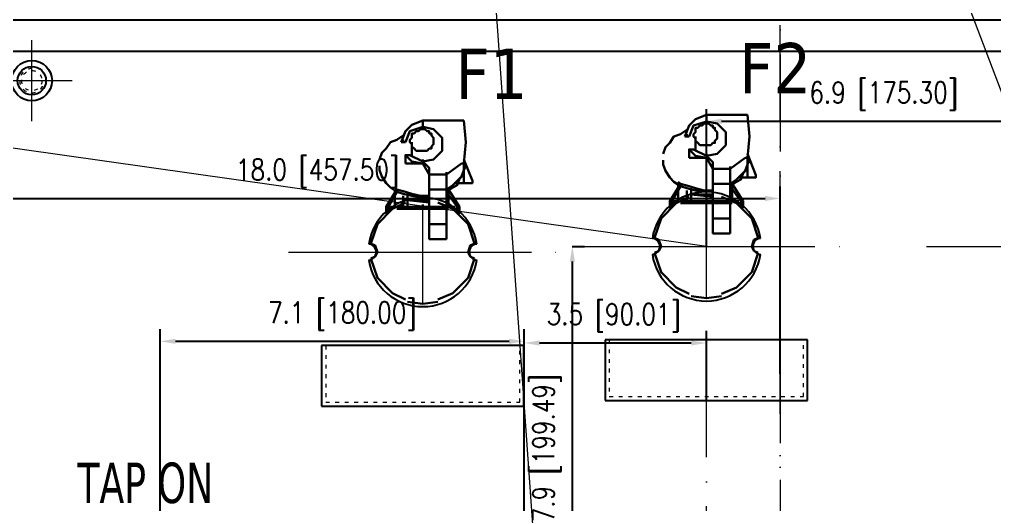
# Model space of a CAD drawing. Header units: millimetres. Extents: x 8127 to 36426, y -6229 to 13228.
# Drawn here: x 20192.9 to 20674.9, y 11154.1 to 11394 of the extents above; entities that cross this region are included whole.
import ezdxf

# ---------------------------------------------------------------- set-up
doc = ezdxf.new("R2010")
doc.units = ezdxf.units.MM
doc.header["$LTSCALE"] = 4
doc.linetypes.add('ACAD_ISO03W100', pattern=[1.18, 0.47, -0.71])
doc.linetypes.add('ACAD_ISO10W100', pattern=[18, 12, -3, 0, -3])
for name, color, linetype, lineweight in [('标注、文本', 3, 'Continuous', 25), ('粗实线', 4, 'Continuous', 53), ('铁心', 3, 'Continuous', 0)]:
    doc.layers.add(name, color=color, linetype=linetype, lineweight=lineweight)
doc.styles.add('Tahoma$001', font='tahoma.ttf', dxfattribs={"height": 2.159784})
doc.styles.add('TH_GBDIM', font='romans.shx', dxfattribs={"width": 0.8, "bigfont": 'gbcbig.shx'})
doc.dimstyles.new('TH_GBDIM1', dxfattribs={"dimscale": 3, "dimtxt": 3.5, "dimasz": 2.5, "dimexe": 2, "dimexo": 0, "dimgap": 1.5, "dimtad": 1, "dimdec": 1, "dimlfac": 0.03937, "dimzin": 0, "dimdsep": 46, "dimtxsty": 'TH_GBDIM', "dimcen": 2.5, "dimclrd": 3, "dimclre": 256, "dimclrt": 2, "dimadec": 0, "dimazin": 0, "dimtfac": 0.714286, "dimtdec": 1, "dimtmove": 0, "dimatfit": 3, "dimfxl": 1, "dimtzin": 0, "dimlwd": -1, "dimlwe": -1, "dimarcsym": 0})

# ---------------------------------------------------------------- blocks, each defined once
blk = doc.blocks.new('*D297')
at = {"layer": 'Defpoints', "color": 0, "transparency": 16777216}
for p in [(21026.47, 11445.4), (21026.47, 11328.74), (20111.47, 11218.74)]:
    blk.add_point(p, dxfattribs=at)
at = {"layer": '标注、文本', "transparency": 16777216}
for p, q in [((20111.47, 11218.74), (20111.47, 11451.4)), ((21026.47, 11328.74), (21026.47, 11451.4))]:
    blk.add_line(p, q, dxfattribs=at)
at = {"layer": '标注、文本', "color": 3, "transparency": 16777216}
blk.add_line((20118.97, 11445.4), (21018.97, 11445.4), dxfattribs=at)
for points in [[(20118.97, 11446.65), (20118.97, 11444.15), (20111.47, 11445.4)], [(21018.97, 11446.65), (21018.97, 11444.15), (21026.47, 11445.4)]]:
    blk.add_solid(points, dxfattribs=at)
at = {"layer": '标注、文本', "color": 2, "transparency": 16777216, "insert": (20568.97, 11457.9), "char_height": 10.5, "attachment_point": 5, "style": 'TH_GBDIM'}
blk.add_mtext('36.0 [915.00]', dxfattribs=at)
blk = doc.blocks.new('*D300')
at = {"layer": 'Defpoints', "color": 0, "transparency": 16777216}
for p in [(20568.97, 11305.45), (20111.47, 11218.74), (20568.97, 11218.74)]:
    blk.add_point(p, dxfattribs=at)
at = {"layer": '标注、文本', "transparency": 16777216}
for p, q in [((20111.47, 11218.74), (20111.47, 11311.45)), ((20568.97, 11218.74), (20568.97, 11311.45))]:
    blk.add_line(p, q, dxfattribs=at)
at = {"layer": '标注、文本', "color": 3, "transparency": 16777216}
blk.add_line((20118.97, 11305.45), (20561.47, 11305.45), dxfattribs=at)
for points in [[(20118.97, 11306.7), (20118.97, 11304.2), (20111.47, 11305.45)], [(20561.47, 11306.7), (20561.47, 11304.2), (20568.97, 11305.45)]]:
    blk.add_solid(points, dxfattribs=at)
at = {"layer": '标注、文本', "color": 2, "transparency": 16777216, "insert": (20340.22, 11317.95), "char_height": 10.5, "attachment_point": 5, "style": 'TH_GBDIM'}
blk.add_mtext('18.0 [457.50]', dxfattribs=at)
blk = doc.blocks.new('*D309')
at = {"layer": 'Defpoints', "color": 0, "transparency": 16777216}
for p in [(20532.48, 11233.97), (20532.48, 11205.47), (20442.47, 11101.8)]:
    blk.add_point(p, dxfattribs=at)
at = {"layer": '标注、文本', "transparency": 16777216}
for p, q in [((20442.47, 11101.8), (20442.47, 11239.97)), ((20532.48, 11205.47), (20532.48, 11239.97))]:
    blk.add_line(p, q, dxfattribs=at)
at = {"layer": '标注、文本', "color": 3, "transparency": 16777216}
blk.add_line((20449.97, 11233.97), (20524.98, 11233.97), dxfattribs=at)
for points in [[(20449.97, 11235.22), (20449.97, 11232.72), (20442.47, 11233.97)], [(20524.98, 11235.22), (20524.98, 11232.72), (20532.48, 11233.97)]]:
    blk.add_solid(points, dxfattribs=at)
at = {"layer": '标注、文本', "color": 2, "transparency": 16777216, "insert": (20486.67, 11246.47), "char_height": 10.5, "attachment_point": 5, "style": 'TH_GBDIM'}
blk.add_mtext('3.5 [90.01]', dxfattribs=at)
blk = doc.blocks.new('*D274')
at = {"layer": 'Defpoints', "color": 0, "transparency": 16777216}
for p in [(20532.47, 11343.61), (20707.77, 11322.7), (20532.47, 11281.74)]:
    blk.add_point(p, dxfattribs=at)
at = {"layer": '标注、文本', "transparency": 16777216}
for p, q in [((20532.47, 11281.74), (20532.47, 11349.61)), ((20707.77, 11322.7), (20707.77, 11349.61))]:
    blk.add_line(p, q, dxfattribs=at)
at = {"layer": '标注、文本', "color": 3, "transparency": 16777216}
blk.add_line((20700.27, 11343.61), (20539.97, 11343.61), dxfattribs=at)
for points in [[(20539.97, 11344.86), (20539.97, 11342.36), (20532.47, 11343.61)], [(20700.27, 11344.86), (20700.27, 11342.36), (20707.77, 11343.61)]]:
    blk.add_solid(points, dxfattribs=at)
at = {"layer": '标注、文本', "color": 2, "transparency": 16777216, "insert": (20620.12, 11356.11), "char_height": 10.5, "attachment_point": 5, "style": 'TH_GBDIM'}
blk.add_mtext('6.9 [175.30]', dxfattribs=at)
blk = doc.blocks.new('*D283')
at = {"layer": 'Defpoints', "color": 0, "transparency": 16777216}
for p in [(20442.47, 11234.8), (20262.47, 11012.89), (20442.47, 11012.89)]:
    blk.add_point(p, dxfattribs=at)
at = {"layer": '标注、文本', "transparency": 16777216}
for p, q in [((20262.47, 11012.89), (20262.47, 11240.8)), ((20442.47, 11012.89), (20442.47, 11240.8))]:
    blk.add_line(p, q, dxfattribs=at)
at = {"layer": '标注、文本', "color": 3, "transparency": 16777216}
blk.add_line((20269.97, 11234.8), (20434.97, 11234.8), dxfattribs=at)
for points in [[(20269.97, 11236.05), (20269.97, 11233.55), (20262.47, 11234.8)], [(20434.97, 11236.05), (20434.97, 11233.55), (20442.47, 11234.8)]]:
    blk.add_solid(points, dxfattribs=at)
at = {"layer": '标注、文本', "color": 2, "transparency": 16777216, "insert": (20352.47, 11247.3), "char_height": 10.5, "attachment_point": 5, "style": 'TH_GBDIM'}
blk.add_mtext('7.1 [180.00]', dxfattribs=at)
blk = doc.blocks.new('*D289')
at = {"layer": 'Defpoints', "color": 0, "transparency": 16777216}
for p in [(20466.05, 11281.74), (20466.2, 11082.24), (20467.99, 11082.24)]:
    blk.add_point(p, dxfattribs=at)
at = {"layer": '标注、文本', "transparency": 16777216}
for p, q in [((20466.05, 11281.74), (20472.2, 11281.74)), ((20467.99, 11082.24), (20460.2, 11082.24))]:
    blk.add_line(p, q, dxfattribs=at)
at = {"layer": '标注、文本', "color": 3, "transparency": 16777216}
blk.add_line((20466.2, 11274.24), (20466.2, 11089.74), dxfattribs=at)
for points in [[(20464.95, 11274.24), (20467.45, 11274.24), (20466.2, 11281.74)], [(20464.95, 11089.74), (20467.45, 11089.74), (20466.2, 11082.24)]]:
    blk.add_solid(points, dxfattribs=at)
at = {"layer": '标注、文本', "color": 2, "transparency": 16777216, "insert": (20453.7, 11181.99), "char_height": 10.5, "attachment_point": 5, "rotation": 90, "style": 'TH_GBDIM'}
blk.add_mtext('7.9 [199.49]', dxfattribs=at)

msp = doc.modelspace()

# ---------------------------------------------------------------- linework, layer by layer
at = {"layer": '标注、文本', "color": 1, "linetype": 'ACAD_ISO10W100', "lineweight": 18}
for p, q in [((20568.97, 11198.93), (20568.97, 11871.22)), ((20568.97, 11448.79), (20568.97, 10615.58)), ((20198.97, 11343.74), (20198.97, 11383.74)), ((20178.97, 11363.74), (20218.97, 11363.74)), ((20568.97, 11310.47), (20568.97, 10527.82)), ((20392.25, 11253.34), (20392.25, 11304.54)), ((20532.47, 11256.14), (20532.47, 11307.34)), ((20466.05, 11281.74), (20598.88, 11281.74)), ((20510.06, 11281.74), (20554.87, 11281.74)), ((20641.35, 11281.74), (20774.18, 11281.74)), ((20325.84, 11278.94), (20458.67, 11278.94)), ((20369.85, 11278.94), (20414.66, 11278.94)), ((20532.47, 11105.32), (20532.47, 11238.15))]:
    msp.add_line(p, q, dxfattribs=at)
at = {"layer": '标注、文本', "color": 2, "linetype": 'ACAD_ISO03W100', "lineweight": 18}
for p, q in [((20178.97, 11393.74), (20958.97, 11393.74)), ((20344.26, 11232.67), (20344.26, 11204.67)), ((20440.26, 11204.67), (20440.26, 11232.67)), ((20484.48, 11235.47), (20484.48, 11207.47)), ((20580.48, 11207.47), (20580.48, 11235.47)), ((20484.48, 11207.47), (20580.48, 11207.47)), ((20344.26, 11204.67), (20440.26, 11204.67))]:
    msp.add_line(p, q, dxfattribs=at)
at = {"layer": '标注、文本'}
for p, q in [((20178.97, 11393.74), (20958.97, 11393.74)), ((20179.47, 11378.24), (20958.47, 11378.24)), ((20342.26, 11232.67), (20342.26, 11202.67)), ((20442.26, 11232.67), (20342.26, 11232.67)), ((20442.26, 11202.67), (20442.26, 11232.67)), ((20482.48, 11235.47), (20482.48, 11205.47)), ((20582.48, 11235.47), (20482.48, 11235.47)), ((20582.48, 11205.47), (20582.48, 11235.47)), ((20342.26, 11202.67), (20442.26, 11202.67)), ((20482.48, 11205.47), (20582.48, 11205.47))]:
    msp.add_line(p, q, dxfattribs=at)
for radius in [10, 7]:
    msp.add_circle((20198.97, 11363.74), radius, dxfattribs=at)
at = {"layer": '标注、文本', "color": 2, "linetype": 'ACAD_ISO03W100', "lineweight": 18}
msp.add_circle((20198.97, 11363.74), 5, dxfattribs=at)
msp.add_arc((20198.97, 11363.74), 6, 90, 0, dxfattribs=at)
at = {"layer": '标注、文本'}
for centre, radius, start, end in [((20532.47, 11281.74), 27, 8.496, 171.504), ((20392.25, 11278.94), 27, 8.496, 171.504), ((20505.47, 11281.74), 4, 274.248, 85.752), ((20559.47, 11281.74), 4, 94.248, 265.752), ((20365.25, 11278.94), 4, 274.248, 85.752), ((20419.25, 11278.94), 4, 94.248, 265.752), ((20392.25, 11278.94), 27, 188.496, 351.504), ((20532.47, 11281.74), 27, 188.496, 351.504)]:
    msp.add_arc(centre, radius, start, end, dxfattribs=at)
at = {"layer": '粗实线', "lineweight": 30}
for points in [[(20392.25, 11344.01), (20386.92, 11341.88), (20383.72, 11338.68), (20381.59, 11333.35)], [(20392.25, 11344.01), (20392.25, 11340.81)], [(20412.52, 11322.68), (20413.59, 11333.35), (20412.52, 11344.01)], [(20532.47, 11346.81), (20527.13, 11344.68), (20523.93, 11341.48), (20521.8, 11336.15)], [(20532.47, 11343.61), (20526.06, 11341.48), (20523.93, 11336.15)], [(20532.47, 11346.81), (20532.47, 11343.61)], [(20532.47, 11326.54), (20537.8, 11327.61), (20542.07, 11331.88), (20542.07, 11338.28), (20537.8, 11342.55), (20532.47, 11343.61)], [(20552.73, 11325.48), (20553.8, 11336.15), (20552.73, 11346.81)], [(20392.25, 11340.81), (20385.85, 11338.68), (20383.72, 11333.35)], [(20392.25, 11323.74), (20397.59, 11324.81), (20401.85, 11329.08), (20401.85, 11335.48), (20397.59, 11339.75), (20392.25, 11340.81)], [(20522.86, 11339.35), (20519.66, 11337.21), (20516.46, 11336.15), (20514.33, 11332.95), (20512.2, 11330.81), (20511.13, 11327.61)], [(20522.86, 11339.35), (20519.66, 11337.21), (20516.46, 11336.15), (20514.33, 11332.95), (20512.2, 11330.81), (20511.13, 11327.61)], [(20382.65, 11336.55), (20379.45, 11334.41), (20376.25, 11333.35), (20374.12, 11330.15), (20371.98, 11328.01), (20370.92, 11324.81)], [(20382.65, 11336.55), (20379.45, 11334.41), (20376.25, 11333.35), (20374.12, 11330.15), (20371.98, 11328.01), (20370.92, 11324.81)], [(20382.65, 11334.41), (20382.65, 11333.35)], [(20522.86, 11337.21), (20522.86, 11336.15)], [(20523.93, 11329.74), (20527.13, 11326.54), (20532.47, 11325.48)], [(20526.06, 11329.74), (20523.93, 11329.74), (20523.93, 11325.48)], [(20383.72, 11326.94), (20386.92, 11323.74), (20392.25, 11322.68)], [(20385.85, 11326.94), (20383.72, 11326.94), (20383.72, 11322.68)], [(20395.45, 11317.34), (20395.45, 11320.54), (20392.25, 11323.74)], [(20392.25, 11322.68), (20392.25, 11323.74)], [(20403.99, 11309.88), (20407.19, 11312.01), (20409.32, 11314.14), (20411.46, 11316.28), (20412.52, 11319.48), (20413.59, 11321.61), (20412.52, 11324.81)], [(20403.99, 11309.88), (20407.19, 11312.01), (20409.32, 11314.14), (20411.46, 11316.28), (20412.52, 11319.48), (20413.59, 11321.61), (20412.52, 11324.81)], [(20412.52, 11322.68), (20412.52, 11313.08), (20415.72, 11313.08), (20416.79, 11313.08), (20416.79, 11314.14), (20412.52, 11324.81)], [(20511.13, 11324.41), (20511.13, 11322.28), (20512.2, 11319.08), (20514.33, 11315.88), (20516.46, 11313.74), (20519.66, 11311.61), (20522.86, 11310.54), (20527.13, 11309.48), (20531.4, 11309.48), (20535.67, 11309.48)], [(20511.13, 11324.41), (20511.13, 11322.28), (20512.2, 11319.08), (20514.33, 11315.88), (20516.46, 11313.74), (20519.66, 11311.61), (20522.86, 11310.54), (20527.13, 11309.48), (20531.4, 11309.48), (20535.67, 11309.48)], [(20535.67, 11320.14), (20535.67, 11323.34), (20532.47, 11326.54)], [(20532.47, 11325.48), (20532.47, 11326.54)], [(20532.47, 11325.48), (20535.67, 11320.14)], [(20544.2, 11312.68), (20547.4, 11314.81), (20549.53, 11316.94), (20551.67, 11319.08), (20552.73, 11322.28), (20553.8, 11324.41), (20552.73, 11327.61)], [(20544.2, 11312.68), (20547.4, 11314.81), (20549.53, 11316.94), (20551.67, 11319.08), (20552.73, 11322.28), (20553.8, 11324.41), (20552.73, 11327.61)], [(20552.73, 11325.48), (20551.67, 11325.48), (20544.2, 11320.14)], [(20544.2, 11311.61), (20547.4, 11313.74), (20549.53, 11314.81), (20550.6, 11318.01), (20552.73, 11320.14), (20552.73, 11322.28), (20553.8, 11324.41)], [(20544.2, 11311.61), (20547.4, 11313.74), (20549.53, 11314.81), (20550.6, 11318.01), (20552.73, 11320.14), (20552.73, 11322.28), (20553.8, 11324.41)], [(20552.73, 11325.48), (20552.73, 11315.88), (20555.94, 11315.88), (20557, 11315.88), (20557, 11316.94), (20552.73, 11327.61)], [(20370.92, 11321.61), (20370.92, 11319.48), (20371.98, 11316.28), (20374.12, 11313.08), (20376.25, 11310.94), (20379.45, 11308.81), (20382.65, 11307.74), (20386.92, 11306.68), (20391.19, 11306.68), (20395.45, 11306.68)], [(20370.92, 11321.61), (20370.92, 11319.48), (20371.98, 11316.28), (20374.12, 11313.08), (20376.25, 11310.94), (20379.45, 11308.81), (20382.65, 11307.74), (20386.92, 11306.68), (20391.19, 11306.68), (20395.45, 11306.68)], [(20392.25, 11322.68), (20395.45, 11317.34)], [(20412.52, 11322.68), (20411.46, 11322.68), (20403.99, 11317.34)], [(20403.99, 11308.81), (20407.19, 11310.94), (20409.32, 11312.01), (20410.39, 11315.21), (20412.52, 11317.34), (20412.52, 11319.48), (20413.59, 11321.61)], [(20403.99, 11308.81), (20407.19, 11310.94), (20409.32, 11312.01), (20410.39, 11315.21), (20412.52, 11317.34), (20412.52, 11319.48), (20413.59, 11321.61)], [(20539.93, 11288.14), (20535.67, 11288.14), (20535.67, 11320.14)], [(20544.2, 11288.14), (20544.2, 11320.14), (20535.67, 11320.14)], [(20399.72, 11285.34), (20395.45, 11285.34), (20395.45, 11317.34)], [(20403.99, 11285.34), (20403.99, 11317.34), (20395.45, 11317.34)], [(20518.6, 11313.74), (20519.66, 11312.68), (20523.93, 11311.61), (20527.13, 11310.54), (20531.4, 11309.48), (20535.67, 11309.48)], [(20518.6, 11313.74), (20519.66, 11312.68), (20523.93, 11311.61), (20527.13, 11310.54), (20531.4, 11309.48), (20535.67, 11309.48)], [(20552.73, 11315.88), (20548.47, 11315.88)], [(20378.38, 11301.34), (20374.12, 11301.34), (20379.45, 11309.88)], [(20375.18, 11301.34), (20379.45, 11308.81)], [(20378.38, 11310.94), (20379.45, 11309.88), (20383.72, 11308.81), (20386.92, 11307.74), (20391.19, 11306.68), (20395.45, 11306.68)], [(20378.38, 11310.94), (20379.45, 11309.88), (20383.72, 11308.81), (20386.92, 11307.74), (20391.19, 11306.68), (20395.45, 11306.68)], [(20412.52, 11313.08), (20408.26, 11313.08)], [(20518.6, 11304.14), (20514.33, 11304.14), (20519.66, 11312.68)], [(20515.4, 11304.14), (20519.66, 11311.61)], [(20523.93, 11306.28), (20517.53, 11303.07), (20510.06, 11295.61), (20506.86, 11286.01)], [(20514.33, 11304.14), (20514.33, 11300.94), (20515.4, 11300.94), (20515.4, 11304.14)], [(20558.07, 11286.01), (20554.87, 11295.61), (20547.4, 11303.07), (20539.93, 11306.28)], [(20550.6, 11304.14), (20550.6, 11300.94), (20549.53, 11300.94), (20549.53, 11304.14)], [(20383.72, 11303.48), (20377.32, 11300.27), (20369.85, 11292.81), (20366.65, 11283.21)], [(20374.12, 11301.34), (20374.12, 11298.14), (20375.18, 11298.14), (20375.18, 11301.34)], [(20417.86, 11283.21), (20414.66, 11292.81), (20407.19, 11300.27), (20399.72, 11303.48)], [(20410.39, 11301.34), (20410.39, 11298.14), (20409.32, 11298.14), (20409.32, 11301.34)], [(20506.86, 11278.54), (20509, 11279.61), (20510.06, 11281.74), (20509, 11284.94), (20506.86, 11286.01)], [(20558.07, 11286.01), (20555.94, 11284.94), (20554.87, 11281.74), (20555.94, 11279.61), (20558.07, 11278.54)], [(20366.65, 11275.74), (20368.78, 11276.81), (20369.85, 11278.94), (20368.78, 11282.14), (20366.65, 11283.21)], [(20417.86, 11283.21), (20415.72, 11282.14), (20414.66, 11278.94), (20415.72, 11276.81), (20417.86, 11275.74)], [(20366.65, 11275.74), (20369.85, 11266.14), (20377.32, 11258.67), (20383.72, 11255.47)], [(20399.72, 11255.47), (20407.19, 11258.67), (20414.66, 11266.14), (20417.86, 11275.74)], [(20506.86, 11278.54), (20510.06, 11268.94), (20517.53, 11261.47), (20523.93, 11258.27)], [(20539.93, 11258.27), (20547.4, 11261.47), (20554.87, 11268.94), (20558.07, 11278.54)], [(20525, 11257.2), (20532.47, 11256.14), (20539.93, 11257.2)], [(20384.79, 11254.4), (20392.25, 11253.34), (20399.72, 11254.4)]]:
    msp.add_lwpolyline(points, dxfattribs=at)
for points in [[(20532.47, 11342.55), (20531.4, 11342.55), (20530.33, 11341.48), (20529.27, 11341.48), (20528.2, 11340.41), (20527.13, 11340.41), (20527.13, 11339.35), (20527.13, 11338.28), (20526.06, 11337.21), (20526.06, 11336.15), (20527.13, 11335.08), (20527.13, 11334.01), (20528.2, 11332.95), (20529.27, 11331.88), (20530.33, 11331.88), (20531.4, 11331.88), (20532.47, 11331.88), (20533.53, 11331.88), (20534.6, 11331.88), (20535.67, 11332.95), (20536.73, 11332.95), (20536.73, 11334.01), (20537.8, 11335.08), (20537.8, 11336.15), (20537.8, 11337.21), (20537.8, 11338.28), (20536.73, 11339.35), (20536.73, 11340.41), (20535.67, 11340.41), (20535.67, 11341.48), (20534.6, 11341.48), (20533.53, 11342.55)], [(20392.25, 11339.75), (20391.19, 11339.75), (20390.12, 11338.68), (20389.05, 11338.68), (20387.99, 11337.61), (20386.92, 11337.61), (20386.92, 11336.55), (20386.92, 11335.48), (20385.85, 11334.41), (20385.85, 11333.35), (20386.92, 11332.28), (20386.92, 11331.21), (20387.99, 11330.15), (20389.05, 11329.08), (20390.12, 11329.08), (20391.19, 11329.08), (20392.25, 11329.08), (20393.32, 11329.08), (20394.39, 11329.08), (20395.45, 11330.15), (20396.52, 11330.15), (20396.52, 11331.21), (20397.59, 11332.28), (20397.59, 11333.35), (20397.59, 11334.41), (20397.59, 11335.48), (20396.52, 11336.55), (20396.52, 11337.61), (20395.45, 11337.61), (20395.45, 11338.68), (20394.39, 11338.68), (20393.32, 11339.75)], [(20545.27, 11304.14), (20545.27, 11305.21)], [(20405.05, 11301.34), (20405.05, 11302.41)]]:
    msp.add_lwpolyline(points, close=True, dxfattribs=at)
for points in [[(20392.25, 11344.01), (20392.25, 11344.01), (20412.52, 11344.01), (20412.52, 11344.01)], [(20532.47, 11346.81), (20532.47, 11346.81), (20552.73, 11346.81), (20552.73, 11346.81)], [(20381.59, 11333.35), (20381.59, 11333.35), (20383.72, 11333.35), (20383.72, 11333.35)], [(20386.92, 11333.35), (20386.92, 11333.35), (20386.92, 11326.94), (20386.92, 11326.94)], [(20521.8, 11336.15), (20521.8, 11336.15), (20523.93, 11336.15), (20523.93, 11336.15)], [(20527.13, 11336.15), (20527.13, 11336.15), (20527.13, 11329.74), (20527.13, 11329.74)], [(20526.06, 11329.74), (20526.06, 11329.74), (20532.47, 11326.54), (20532.47, 11326.54)], [(20385.85, 11326.94), (20385.85, 11326.94), (20392.25, 11323.74), (20392.25, 11323.74)], [(20392.25, 11324.81), (20392.25, 11324.81), (20392.25, 11323.74), (20392.25, 11323.74)], [(20532.47, 11325.48), (20532.47, 11325.48), (20523.93, 11325.48), (20523.93, 11325.48)], [(20532.47, 11327.61), (20532.47, 11327.61), (20532.47, 11326.54), (20532.47, 11326.54)], [(20392.25, 11322.68), (20392.25, 11322.68), (20383.72, 11322.68), (20383.72, 11322.68)], [(20403.99, 11317.34), (20403.99, 11317.34), (20403.99, 11318.41), (20403.99, 11318.41)], [(20544.2, 11320.14), (20544.2, 11320.14), (20544.2, 11321.21), (20544.2, 11321.21)], [(20378.38, 11301.34), (20378.38, 11301.34), (20378.38, 11309.88), (20378.38, 11309.88)], [(20395.45, 11309.88), (20395.45, 11309.88), (20403.99, 11309.88), (20403.99, 11309.88)], [(20409.32, 11301.34), (20409.32, 11301.34), (20403.99, 11308.81), (20403.99, 11308.81)], [(20405.05, 11301.34), (20405.05, 11301.34), (20405.05, 11309.88), (20405.05, 11309.88)], [(20410.39, 11301.34), (20410.39, 11301.34), (20405.05, 11309.88), (20405.05, 11309.88)], [(20518.6, 11304.14), (20518.6, 11304.14), (20518.6, 11312.68), (20518.6, 11312.68)], [(20522.86, 11304.14), (20522.86, 11304.14), (20522.86, 11309.48), (20522.86, 11309.48)], [(20525, 11304.14), (20525, 11304.14), (20525, 11310.54), (20525, 11310.54)], [(20535.67, 11312.68), (20535.67, 11312.68), (20544.2, 11312.68), (20544.2, 11312.68)], [(20549.53, 11304.14), (20549.53, 11304.14), (20544.2, 11311.61), (20544.2, 11311.61)], [(20545.27, 11304.14), (20545.27, 11304.14), (20545.27, 11312.68), (20545.27, 11312.68)], [(20550.6, 11304.14), (20550.6, 11304.14), (20545.27, 11312.68), (20545.27, 11312.68)], [(20382.65, 11301.34), (20382.65, 11301.34), (20382.65, 11306.68), (20382.65, 11306.68)], [(20384.79, 11301.34), (20384.79, 11301.34), (20384.79, 11307.74), (20384.79, 11307.74)], [(20384.79, 11304.54), (20384.79, 11304.54), (20395.45, 11303.48), (20395.45, 11303.48)], [(20384.79, 11304.54), (20384.79, 11304.54), (20395.45, 11304.54), (20395.45, 11304.54)], [(20519.66, 11304.14), (20519.66, 11304.14), (20532.47, 11304.14), (20532.47, 11304.14)], [(20522.86, 11304.14), (20522.86, 11304.14), (20519.66, 11304.14), (20519.66, 11304.14)], [(20525, 11307.34), (20525, 11307.34), (20535.67, 11306.28), (20535.67, 11306.28)], [(20525, 11307.34), (20525, 11307.34), (20535.67, 11307.34), (20535.67, 11307.34)], [(20531.4, 11304.14), (20531.4, 11304.14), (20548.47, 11304.14), (20548.47, 11304.14)], [(20532.47, 11304.14), (20532.47, 11304.14), (20532.47, 11305.21), (20532.47, 11305.21)], [(20545.27, 11304.14), (20545.27, 11304.14), (20532.47, 11304.14), (20532.47, 11304.14)], [(20379.45, 11301.34), (20379.45, 11301.34), (20392.25, 11301.34), (20392.25, 11301.34)], [(20382.65, 11301.34), (20382.65, 11301.34), (20379.45, 11301.34), (20379.45, 11301.34)], [(20379.45, 11300.27), (20379.45, 11300.27), (20405.05, 11300.27), (20405.05, 11300.27)], [(20391.19, 11301.34), (20391.19, 11301.34), (20408.26, 11301.34), (20408.26, 11301.34)], [(20392.25, 11301.34), (20392.25, 11301.34), (20392.25, 11302.41), (20392.25, 11302.41)], [(20405.05, 11301.34), (20405.05, 11301.34), (20392.25, 11301.34), (20392.25, 11301.34)], [(20519.66, 11303.07), (20519.66, 11303.07), (20545.27, 11303.07), (20545.27, 11303.07)], [(20535.67, 11295.61), (20535.67, 11295.61), (20544.2, 11295.61), (20544.2, 11295.61)], [(20395.45, 11292.81), (20395.45, 11292.81), (20403.99, 11292.81), (20403.99, 11292.81)], [(20395.45, 11285.34), (20395.45, 11285.34), (20403.99, 11285.34), (20403.99, 11285.34)], [(20535.67, 11288.14), (20535.67, 11288.14), (20544.2, 11288.14), (20544.2, 11288.14)]]:
    msp.add_open_spline(points, degree=3, dxfattribs=at)
at = {"layer": '铁心', "lineweight": 13}
for points in [[(20464.21, 10897.48), (20417.52, 11555.88), (20417.52, 11555.88)], [(20708.9, 11278.03), (20602.29, 11558.59), (20602.29, 11558.59)], [(20532.47, 11281.74), (19726.73, 11396), (19726.73, 11396)]]:
    msp.add_lwpolyline(points, dxfattribs=at)

# ---------------------------------------------------------------- texts
at = {"layer": '标注、文本', "lineweight": 13, "style": 'Tahoma$001'}
for s, p in [('F2', (20548.6, 11357.38)), ('F1', (20408.39, 11354.58))]:
    msp.add_text(s, height=25, dxfattribs=at).set_placement(p)
at = {"layer": '标注、文本', "style": 'Tahoma$001', "width": 0.76}
msp.add_text('TAP ON', height=20, dxfattribs=at).set_placement((20221.45, 11154.81))

# ---------------------------------------------------------------- dimensions: what is measured, and where the dimension line sits
at = {"layer": '标注、文本'}
for base, p1, p2, picture, middle in [((21026.47, 11445.4), (20111.47, 11218.74), (21026.47, 11328.74), '*D297', (20568.97, 11457.9)), ((20532.47, 11343.61), (20707.77, 11322.7), (20532.47, 11281.74), '*D274', (20620.12, 11356.11)), ((20568.97, 11305.45), (20111.47, 11218.74), (20568.97, 11218.74), '*D300', (20340.22, 11317.95)), ((20442.47, 11234.8), (20262.47, 11012.89), (20442.47, 11012.89), '*D283', (20352.47, 11247.3))]:
    dim = msp.add_linear_dim(base=base, p1=p1, p2=p2, dimstyle='TH_GBDIM1', dxfattribs=at)
    dim.commit()
    dim.dimension.update_dxf_attribs({"geometry": picture, "text_midpoint": middle})
dim = msp.add_linear_dim(base=(20466.2, 11082.24), p1=(20466.05, 11281.74), p2=(20467.99, 11082.24), angle=90, dimstyle='TH_GBDIM1', dxfattribs=at)
dim.commit()
dim.dimension.update_dxf_attribs({"geometry": '*D289', "text_midpoint": (20453.7, 11181.99)})
dim = msp.add_linear_dim(base=(20532.48, 11233.97), p1=(20442.47, 11101.8), p2=(20532.48, 11205.47), dimstyle='TH_GBDIM1', dxfattribs=at)
dim.commit()
dim.dimension.update_dxf_attribs({"geometry": '*D309', "text_midpoint": (20486.67, 11233.97), "dimtype": 160})

doc.saveas('drawing.dxf')
